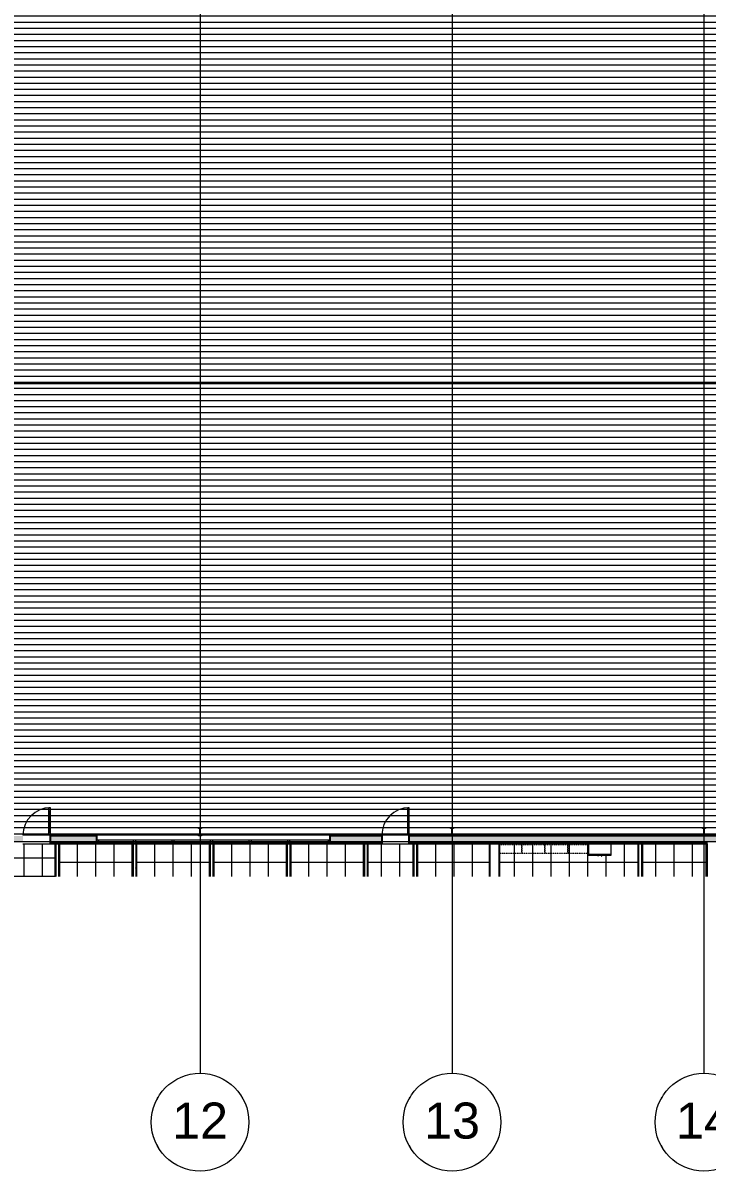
# Model space of a CAD drawing. Header units: inches. Extents: x -2518 to 4876, y -1127 to 1880.
# Drawn here: x 1138 to 2034, y -1127 to 376 of the extents above; entities that cross this region are included whole.
import ezdxf

# ---------------------------------------------------------------- set-up
doc = ezdxf.new("R2010")
doc.units = ezdxf.units.IN
doc.header["$MEASUREMENT"] = 0
doc.linetypes.add('Grid Line 1_2_', pattern=[0.875, 0.5, -0.125, 0.125, -0.125])
doc.linetypes.add('Overhead', pattern=[0.15625, 0.09375, -0.0625])
for name, color, linetype, lineweight in [('A-CLNG', 13, 'Continuous', 9), ('A-CLNG-PATT', 13, 'Continuous', 9), ('A-DOOR', 31, 'Continuous', 9), ('A-DOOR-GLAZ', 31, 'Continuous', 15), ('A-GLAZ-CURT', 52, 'Continuous', 9), ('A-GLAZ-CWMG', 51, 'Continuous', 9), ('A-ROOF-PATT', 132, 'Continuous', 9), ('A-WALL', 113, 'Continuous', 9), ('A-WALL-PATT', 111, 'Continuous', 25), ('I-FURN-PNLS', 30, 'Continuous', 9), ('I-WALL', 2, 'Continuous', 9), ('L-SITE-WALL', 31, 'Continuous', 9), ('Q-CASE', 31, 'Continuous', 9), ('S-COLS', 52, 'Continuous', 9), ('S-GRID', 1, 'Continuous', 9), ('S-GRID-IDEN', 1, 'Continuous', 9)]:
    doc.layers.add(name, color=color, linetype=linetype, lineweight=lineweight)
doc.styles.add('Arial', font='arial.ttf', dxfattribs={"height": 47.209581})
pattern_1 = [(0, (0, 0), (81.92, 20.48), [3.379, -58.061, 3.379, -58.061, -327.68]), (0, (0, 0), (81.92, 20.48), [-122.88, 3.379, -119.501, 3.379, -58.061, -143.36]), (0, (0, 0), (81.92, 20.48), [-307.2, 3.379, -37.581, 3.379, -99.021]), (120, (30.72, 10.24), (-58.6962, 60.7048), [3.379, -58.061, 3.379, -58.061, -327.68]), (120, (30.72, 10.24), (-58.6962, 60.7048), [-122.88, 3.379, -119.501, 3.379, -58.061, -143.36]), (120, (30.72, 10.24), (-58.6962, 60.7048), [-307.2, 3.379, -37.581, 3.379, -99.021]), (240, (40.96, 51.2), (-23.2238, -81.1848), [3.379, -58.061, 3.379, -58.061, -327.68]), (240, (40.96, 51.2), (-23.2238, -81.1848), [-122.88, 3.379, -119.501, 3.379, -58.061, -143.36]), (240, (40.96, 51.2), (-23.2238, -81.1848), [-307.2, 3.379, -37.581, 3.379, -99.021])]

# ---------------------------------------------------------------- blocks, each defined once
blk = doc.blocks.new('Single-Glass 1 - 36_ x 84_-598703-REFLECTED CEILING PLAN - WAREHOUSE')
at = {"layer": 'A-DOOR', "color": 10, "lineweight": 13}
for p, q in [((16, 37.625), (16, 41.625)), ((18, 41.625), (16, 41.625)), ((16, 37.625), (18, 37.625)), ((18, 37.625), (18, 41.625)), ((16, 9.625), (18, 9.625)), ((16, 5.625), (16, 9.625)), ((18, 5.625), (16, 5.625)), ((18, 5.625), (18, 9.625))]:
    blk.add_line(p, q, dxfattribs=at)
at = {"layer": 'A-DOOR', "color": 7}
for p, q in [((16, 9.625), (16, 37.625)), ((18, 9.625), (18, 37.625))]:
    blk.add_line(p, q, dxfattribs=at)
blk.add_arc((18, 5.625), 36, 90, 180, dxfattribs=at)
at = {"layer": 'A-DOOR-GLAZ', "color": 50}
blk.add_line((17, 37.625), (17, 9.625), dxfattribs=at)
blk = doc.blocks.new('System Panel - Glazed-552699-REFLECTED CEILING PLAN - WAREHOUSE')
at = {"layer": 'A-GLAZ-CURT', "color": 7}
for p, q in [((-22.9, -1.8), (-22.9, -0.8)), ((-22.9, -0.8), (22.9, -0.8)), ((22.9, -1.8), (-22.9, -1.8)), ((22.9, -0.8), (22.9, -1.8))]:
    blk.add_line(p, q, dxfattribs=at)
blk = doc.blocks.new('Rectangular Mullion - 2_5_ x 5_ rectangular-551377-REFLECTED CEILING PLAN - WAREHOUSE')
at = {"layer": 'A-GLAZ-CWMG', "color": 7}
for p, q in [((1487.7, -693.5), (1538.4, -693.5)), ((1488.8, -698.5), (1538.4, -698.5))]:
    blk.add_line(p, q, dxfattribs=at)
blk = doc.blocks.new('Rectangular Mullion - 2_5_ x 5_ rectangular-552638-REFLECTED CEILING PLAN - WAREHOUSE')
at = {"layer": 'A-GLAZ-CWMG', "color": 10, "lineweight": 13}
for p, q in [((0, 2.5), (-2.5, 2.5)), ((-2.5, 2.5), (-2.5, -2.5)), ((0, -2.5), (0, 2.5)), ((-2.5, -2.5), (0, -2.5))]:
    blk.add_line(p, q, dxfattribs=at)
blk = doc.blocks.new('Rectangular Mullion - 2_5_ x 5_ rectangular-552639-REFLECTED CEILING PLAN - WAREHOUSE')
at = {"layer": 'A-GLAZ-CWMG', "color": 10, "lineweight": 13}
for p, q in [((-2.5, 2.5), (0, 2.5)), ((-2.5, -2.5), (-2.5, 2.5)), ((0, 2.5), (0, -2.5)), ((0, -2.5), (-2.5, -2.5))]:
    blk.add_line(p, q, dxfattribs=at)
blk = doc.blocks.new('System Panel - Glazed-552889-REFLECTED CEILING PLAN - WAREHOUSE')
at = {"layer": 'A-GLAZ-CURT', "color": 7}
for p, q in [((-24, -1.75), (-24, -0.75)), ((-24, -0.75), (24, -0.75)), ((24, -1.75), (-24, -1.75)), ((24, -0.75), (24, -1.75))]:
    blk.add_line(p, q, dxfattribs=at)
blk = doc.blocks.new('System Panel - Glazed-552890-REFLECTED CEILING PLAN - WAREHOUSE')
at = {"layer": 'A-GLAZ-CURT', "color": 7}
for p, q in [((-8.2, -1.8), (-8.2, -0.7)), ((-8.2, -0.7), (8.2, -0.7)), ((8.2, -1.8), (-8.2, -1.8)), ((8.2, -0.7), (8.2, -1.8))]:
    blk.add_line(p, q, dxfattribs=at)
blk = doc.blocks.new('System Panel - Glazed-552643-REFLECTED CEILING PLAN - WAREHOUSE')
at = {"layer": 'A-GLAZ-CURT', "color": 7}
for p, q in [((-15.8, -1.8), (-15.8, -0.7)), ((-15.8, -0.7), (15.8, -0.7)), ((15.8, -1.8), (-15.8, -1.8)), ((15.8, -0.7), (15.8, -1.8))]:
    blk.add_line(p, q, dxfattribs=at)
blk = doc.blocks.new('System Panel - Glazed-552644-REFLECTED CEILING PLAN - WAREHOUSE')
at = {"layer": 'A-GLAZ-CURT', "color": 7}
for p, q in [((-25.4, -1.8), (-25.4, -0.7)), ((-25.4, -0.7), (25.4, -0.7)), ((25.4, -1.8), (-25.4, -1.8)), ((25.4, -0.7), (25.4, -1.8))]:
    blk.add_line(p, q, dxfattribs=at)
blk = doc.blocks.new('Rectangular Mullion - 2_5_ x 5_ rectangular-552885-REFLECTED CEILING PLAN - WAREHOUSE')
at = {"layer": 'A-GLAZ-CWMG', "color": 7}
for p, q in [((1285.7, -693.5), (1333.7, -693.5)), ((1286.8, -698.5), (1333.7, -698.5))]:
    blk.add_line(p, q, dxfattribs=at)
blk = doc.blocks.new('Rectangular Mullion - 2_5_ x 5_ rectangular-V1-REFLECTED CEILING PLAN - WAREHOUSE')
at = {"layer": 'A-GLAZ-CWMG', "color": 7}
for p, q in [((1336.2, -693.5), (1384.2, -693.5)), ((1336.2, -698.5), (1383, -698.5))]:
    blk.add_line(p, q, dxfattribs=at)
blk = doc.blocks.new('Rectangular Mullion - 2_5_ x 5_ rectangular-552886-REFLECTED CEILING PLAN - WAREHOUSE')
at = {"layer": 'A-GLAZ-CWMG', "color": 7}
for p, q in [((1437.2, -693.5), (1453.5, -693.5)), ((1437.2, -698.5), (1453.5, -698.5))]:
    blk.add_line(p, q, dxfattribs=at)
blk = doc.blocks.new('Rectangular Mullion - 2_5_ x 5_ rectangular-552003-REFLECTED CEILING PLAN - WAREHOUSE')
at = {"layer": 'A-GLAZ-CWMG', "color": 7}
for p, q in [((1453.5, -693.5), (1485.2, -693.5)), ((1453.5, -698.5), (1484, -698.5))]:
    blk.add_line(p, q, dxfattribs=at)
blk = doc.blocks.new('Rectangular Mullion - 2_5_ x 5_ rectangular-552636-REFLECTED CEILING PLAN - WAREHOUSE')
at = {"layer": 'A-GLAZ-CWMG', "color": 10, "lineweight": 13}
for p, q in [((1.25, 2.5), (-1.25, 2.5)), ((-1.25, 2.5), (-1.25, -2.5)), ((1.25, -2.5), (1.25, 2.5)), ((-1.25, -2.5), (1.25, -2.5))]:
    blk.add_line(p, q, dxfattribs=at)
blk = doc.blocks.new('Rectangular Mullion - 2_5_ x 5_ rectangular-552698-REFLECTED CEILING PLAN - WAREHOUSE')
at = {"layer": 'A-GLAZ-CWMG', "color": 7}
for p, q in [((1237.4, -693.5), (1283.2, -693.5)), ((1237.4, -698.5), (1282, -698.5))]:
    blk.add_line(p, q, dxfattribs=at)
blk = doc.blocks.new('Grid - Grid Head - Circle-50561-REFLECTED CEILING PLAN - WAREHOUSE')
at = {"layer": 'S-GRID-IDEN', "color": 7}
blk.add_circle((0, 0), 0.25, dxfattribs=at)
blk = doc.blocks.new('Open Source Metal Building_Exterior_rvt-1-REFLECTED CEILING PLAN - WAREHOUSE')
at = {"layer": 'A-ROOF-PATT'}
h = blk.add_hatch(dxfattribs=at)
h.set_pattern_fill('FP_18', style=0, pattern_type=2)
h.set_pattern_definition([(180, (-24239.079, 22238.233), (1e-15, 7.993), [])])
h.paths.add_polyline_path([(4343.6, -687.7), (4343.6, 503.5), (-2262.9, 503.5), (-2262.9, -325.3), (-1895.7, -325.3), (-1895.7, -687.7), (380.2, -687.7), (380.2, -679.3), (380, -678.9), (379.7, -678.7), (378.3, -678.7), (378.3, -678.5), (382.3, -678.5), (382.3, -678.7), (381, -678.7), (380.6, -678.9), (380.4, -679.3), (380.4, -687.7), (710.2, -687.7), (710.2, -679.3), (710, -678.9), (709.7, -678.7), (708.3, -678.7), (708.3, -678.5), (712.3, -678.5), (712.3, -678.7), (711, -678.7), (710.6, -678.9), (710.4, -679.3), (710.4, -687.7), (760.6, -687.7), (760.6, -200.8), (1118.4, -200.8), (1118.4, -448.8), (1039.4, -448.8), (1039.4, -571.6), (1118.4, -571.6), (1118.4, -687.7), (1370.2, -687.7), (1370.2, -679.3), (1370, -678.9), (1369.7, -678.7), (1368.3, -678.7), (1368.3, -678.5), (1372.3, -678.5), (1372.3, -678.7), (1371, -678.7), (1370.6, -678.9), (1370.4, -679.3), (1370.4, -687.7), (1700.2, -687.7), (1700.2, -679.3), (1700, -678.9), (1699.7, -678.7), (1698.3, -678.7), (1698.3, -678.5), (1702.3, -678.5), (1702.3, -678.7), (1701, -678.7), (1700.6, -678.9), (1700.4, -679.3), (1700.4, -687.7), (2030.2, -687.7), (2030.2, -679.3), (2030, -678.9), (2029.7, -678.7), (2028.3, -678.7), (2028.3, -678.5), (2032.3, -678.5), (2032.3, -678.7), (2031, -678.7), (2030.6, -678.9), (2030.4, -679.3), (2030.4, -687.7), (2852.2, -687.7)], flags=0)
h.paths.add_polyline_path([(765.4, -687.7), (1040.2, -687.7), (1040.2, -679.3), (1040, -678.9), (1039.7, -678.7), (1038.3, -678.7), (1038.3, -678.5), (1042.3, -678.5), (1042.3, -678.7), (1041, -678.7), (1040.6, -678.9), (1040.4, -679.3), (1040.4, -687.7), (1113.6, -687.7), (1113.6, -675.6), (765.4, -675.6)], flags=0)
h.paths.add_polyline_path([(-2102.4, -687.7), (-2102.4, -330.1), (-2262.9, -330.1), (-2262.9, -687.7)], flags=0)
h.paths.add_polyline_path([(764.7, -675.6), (765.4, -675.6), (765.4, -675), (764.7, -675)], flags=0)
h.paths.add_polyline_path([(887, -639.1), (887, -636.7), (882.3, -636.7), (882.3, -639.1), (886.4, -639.1)], flags=0)
h.paths.add_polyline_path([(765.4, -576.3), (826.9, -576.3), (826.9, -571.6), (765.4, -571.6)], flags=0)
h.paths.add_polyline_path([(821.3, -448.8), (826.9, -448.8), (826.9, -444.1), (765.4, -444.1), (765.4, -448.8)], flags=0)
h.paths.add_polyline_path([(1035.4, -383.7), (1035.4, -381.3), (1030.6, -381.3), (1030.6, -383.7), (1034.7, -383.7)], flags=0)
h.paths.add_polyline_path([(862.3, -383.7), (867, -383.7), (867, -349.6), (862.3, -349.6), (862.3, -355.2)], flags=0)
h = blk.add_hatch(dxfattribs=at)
h.set_pattern_fill('FP_16', style=0, pattern_type=2)
h.set_pattern_definition([(180, (-24239.079, 21231.977), (1e-15, 7.993), [])])
h.paths.add_polyline_path([(384.1, -741.5), (622.8, -741.5), (622.8, -699), (384.1, -699)], flags=0)
h.paths.add_polyline_path([(753.6, -741.5), (898, -741.5), (898, -699), (714.1, -699), (714.1, -741.5)], flags=0)
h.paths.add_polyline_path([(627.6, -741.5), (706.6, -741.5), (706.6, -699), (627.6, -699)], flags=0)
h.paths.add_polyline_path([(1944.6, -699.6), (1945.2, -699.6), (1945.2, -699), (1944.6, -699), (1944.6, -699.4)], flags=0)
at = {"layer": 'A-WALL-PATT', "lineweight": 9}
h = blk.add_hatch(dxfattribs=at)
h.set_pattern_fill('FP_14', color=8, style=0, pattern_type=2)
h.set_pattern_definition([(161.57, (1.28, 1.28), (-10.2404037, -0.0005683), [0, -72.858, 8.09, 0]), (18.43, (-1.28, 1.28), (-10.2404037, 0.0005683), [0, -72.858, 8.09, 0]), (108.43, (1.28, 1.28), (5.118465, -25.601926), [24.282, -56.666]), (71.57, (-1.28, 1.28), (5.118465, 25.601926), [24.282, -56.666])])
h.paths.add_polyline_path([(4352.3, -696.5), (4352.3, -688.5), (1644.4, -688.5), (1644.4, -696.5), (2852.2, -696.5)], flags=0)
h.paths.add_polyline_path([(-2262.9, -696.5), (385.6, -696.5), (385.6, -688.5), (-2263.7, -688.5), (-2263.7, -696.5)], flags=0)
h.paths.add_polyline_path([(1608.4, -696.5), (1608.4, -688.5), (1540.9, -688.5), (1540.9, -696.5)], flags=0)
h.paths.add_polyline_path([(421.6, -696.5), (1138.4, -696.5), (1138.4, -688.5), (421.6, -688.5)], flags=0)
h.paths.add_polyline_path([(1234.9, -696.5), (1234.9, -688.5), (1174.4, -688.5), (1174.4, -696.5), (1227.5, -696.5)], flags=0)
h = blk.add_hatch(dxfattribs=at)
h.set_pattern_fill('FP_15', style=0, pattern_type=2)
h.set_pattern_definition([(0, (0, 0), (0, 30.216), []), (90, (0, 0), (-30.216, 2e-15), [])])
h.paths.add_polyline_path([(956.7, -697.5), (1138.4, -697.5), (1138.4, -696.5), (421.6, -696.5), (421.6, -697.5), (889, -697.5)], flags=0)
h.paths.add_polyline_path([(4353.3, -697.5), (4353.3, -696.5), (2042.3, -696.5), (2042.3, -697.5), (2852.2, -697.5)], flags=0)
h.paths.add_polyline_path([(-2271.7, -697.5), (368.3, -697.5), (368.3, -696.5), (-2271.7, -696.5)], flags=0)
h.paths.add_polyline_path([(2034.3, -697.5), (2034.3, -696.5), (1644.4, -696.5), (1644.4, -697.5), (2033.6, -697.5)], flags=0)
h.paths.add_polyline_path([(1608.4, -697.5), (1608.4, -696.5), (1540.9, -696.5), (1540.9, -697.5)], flags=0)
h.paths.add_polyline_path([(1234.9, -697.5), (1234.9, -696.5), (1174.4, -696.5), (1174.4, -697.5), (1227.5, -697.5)], flags=0)
h.paths.add_polyline_path([(376.3, -697.5), (385.6, -697.5), (385.6, -696.5), (376.3, -696.5)], flags=0)
at = {"layer": 'S-COLS'}
h = blk.add_hatch(dxfattribs=at)
h.set_pattern_fill('FP_17', color=256, style=0, pattern_type=2)
h.set_pattern_definition([(45, (0, 0), (-25.3427, 25.3427), []), (45, (0, 38.4), (-25.3427, 25.3427), [])])
h.paths.add_polyline_path([(1702.3, -688.5), (1702.3, -688.2), (1701, -688.2), (1700.6, -688), (1700.4, -687.7), (1700.4, -679.3), (1700.6, -678.9), (1701, -678.7), (1702.3, -678.7), (1702.3, -678.5), (1698.3, -678.5), (1698.3, -678.7), (1699.7, -678.7), (1700, -678.9), (1700.2, -679.3), (1700.2, -687.7), (1700, -688), (1699.7, -688.2), (1698.3, -688.2), (1698.3, -688.5)], flags=0)
at = {"layer": 'A-WALL', "color": 7}
for p, q in [((1174.4, -688.5), (1234.9, -688.5)), ((1540.9, -688.5), (1608.4, -688.5)), ((1644.4, -688.5), (4344.3, -688.5)), ((1174.4, -696.5), (1234.9, -696.5)), ((1174.4, -697.5), (1234.9, -697.5)), ((1540.9, -696.5), (1608.4, -696.5)), ((1540.9, -697.5), (1608.4, -697.5)), ((1644.4, -696.5), (2034.3, -696.5)), ((1644.4, -697.5), (2033.6, -697.5)), ((2033.6, -697.5), (2034.3, -697.5)), ((2033.6, -699), (2033.6, -697.5)), ((2034.3, -697.5), (2033.6, -697.5)), ((2034.3, -697.5), (2034.3, -696.5)), ((2034.3, -699), (2034.3, -697.5)), ((2034.3, -699), (2034.3, -741.5))]:
    blk.add_line(p, q, dxfattribs=at)
at = {"layer": 'L-SITE-WALL', "color": 7}
for p, q in [((1174.4, -687.7), (1138.4, -687.7)), ((1370.2, -687.7), (1234.9, -687.7)), ((1540.9, -687.7), (1370.4, -687.7)), ((1644.4, -687.7), (1608.4, -687.7)), ((1138.4, -699), (1174.4, -699)), ((1234.9, -699), (1282, -699)), ((1286.8, -699), (1383, -699)), ((1387.8, -699), (1484, -699)), ((1488.8, -699), (1540.9, -699)), ((1608.4, -699), (1644.4, -699))]:
    blk.add_line(p, q, dxfattribs=at)
at = {"layer": 'L-SITE-WALL', "color": 250, "lineweight": 25}
for p, q in [((1174.4, -699), (1174.4, -687.7)), ((1174.4, -687.7), (1234.9, -687.7)), ((1234.9, -687.7), (1234.9, -699)), ((1540.9, -699), (1540.9, -687.7)), ((1540.9, -687.7), (1608.4, -687.7)), ((1608.4, -687.7), (1608.4, -699)), ((1644.4, -699), (1644.4, -687.7)), ((1644.4, -687.7), (4343.6, -687.7)), ((1234.9, -699), (1174.4, -699)), ((1608.4, -699), (1540.9, -699)), ((1878.9, -699), (1644.4, -699)), ((2033.6, -699), (1908.9, -699)), ((2033.6, -741.5), (2033.6, -699))]:
    blk.add_line(p, q, dxfattribs=at)
at = {"layer": 'S-COLS', "color": 50, "lineweight": 15}
for p, q in [((1368.3, -678.7), (1368.3, -678.5)), ((1368.3, -678.5), (1372.3, -678.5)), ((1369.7, -678.7), (1368.3, -678.7)), ((1368.3, -688.2), (1369.7, -688.2)), ((1368.3, -688.5), (1368.3, -688.2)), ((1372.3, -688.5), (1368.3, -688.5)), ((1370.2, -687.7), (1370.2, -679.3)), ((1370.4, -679.3), (1370.4, -687.7)), ((1372.3, -678.7), (1371, -678.7)), ((1371, -688.2), (1372.3, -688.2)), ((1372.3, -678.5), (1372.3, -678.7)), ((1372.3, -688.2), (1372.3, -688.5)), ((1698.3, -678.7), (1698.3, -678.5)), ((1698.3, -678.5), (1702.3, -678.5)), ((1699.7, -678.7), (1698.3, -678.7)), ((1698.3, -688.2), (1699.7, -688.2)), ((1698.3, -688.5), (1698.3, -688.2)), ((1702.3, -688.5), (1698.3, -688.5)), ((1700.2, -687.7), (1700.2, -679.3)), ((1700.4, -679.3), (1700.4, -687.7)), ((1702.3, -678.7), (1701, -678.7)), ((1701, -688.2), (1702.3, -688.2)), ((1702.3, -678.5), (1702.3, -678.7)), ((1702.3, -688.2), (1702.3, -688.5)), ((2028.3, -678.7), (2028.3, -678.5)), ((2028.3, -678.5), (2032.3, -678.5)), ((2029.7, -678.7), (2028.3, -678.7)), ((2028.3, -688.2), (2029.7, -688.2)), ((2028.3, -688.5), (2028.3, -688.2)), ((2032.3, -688.5), (2028.3, -688.5)), ((2030.2, -687.7), (2030.2, -679.3)), ((2030.4, -679.3), (2030.4, -687.7)), ((2032.3, -678.7), (2031, -678.7)), ((2031, -688.2), (2032.3, -688.2)), ((2032.3, -678.5), (2032.3, -678.7)), ((2032.3, -688.2), (2032.3, -688.5))]:
    blk.add_line(p, q, dxfattribs=at)
for centre, start, end in [((1369.7, -679.3), 0, 90), ((1369.7, -687.7), 270, 0), ((1371, -679.3), 90, 180), ((1371, -687.7), 180, 270), ((1699.7, -679.3), 0, 90), ((1699.7, -687.7), 270, 0), ((1701, -679.3), 90, 180), ((1701, -687.7), 180, 270), ((2029.7, -679.3), 0, 90), ((2029.7, -687.7), 270, 0), ((2031, -679.3), 90, 180), ((2031, -687.7), 180, 270)]:
    blk.add_arc(centre, 0.543, start, end, dxfattribs=at)
at = {"layer": 'S-GRID', "linetype": 'Grid Line 1_2_'}
for p, q in [((1370.3, 1879.9), (1370.3, -999.5)), ((1700.3, 1879.9), (1700.3, -999.5)), ((2030.3, 1879.9), (2030.3, -999.5)), ((4876.3, -96.5), (-2389.5, -96.5)), ((4876.3, -696.5), (-2389.5, -696.5))]:
    blk.add_line(p, q, dxfattribs=at)
at = {"lineweight": 9}
for name, p in [('Single-Glass 1 - 36_ x 84_-598703-REFLECTED CEILING PLAN - WAREHOUSE', (1156.4, -693.3)), ('Single-Glass 1 - 36_ x 84_-598703-REFLECTED CEILING PLAN - WAREHOUSE', (1626.4, -693.3)), ('Rectangular Mullion - 2_5_ x 5_ rectangular-552698-REFLECTED CEILING PLAN - WAREHOUSE', (0, 0)), ('System Panel - Glazed-552699-REFLECTED CEILING PLAN - WAREHOUSE', (1260.3, -696)), ('Rectangular Mullion - 2_5_ x 5_ rectangular-552885-REFLECTED CEILING PLAN - WAREHOUSE', (0, 0)), ('System Panel - Glazed-552889-REFLECTED CEILING PLAN - WAREHOUSE', (1309.7, -696)), ('Rectangular Mullion - 2_5_ x 5_ rectangular-V1-REFLECTED CEILING PLAN - WAREHOUSE', (0, 0)), ('System Panel - Glazed-552889-REFLECTED CEILING PLAN - WAREHOUSE', (1360.2, -696)), ('Rectangular Mullion - 2_5_ x 5_ rectangular-552885-REFLECTED CEILING PLAN - WAREHOUSE', (101, 0)), ('System Panel - Glazed-552889-REFLECTED CEILING PLAN - WAREHOUSE', (1410.7, -696)), ('Rectangular Mullion - 2_5_ x 5_ rectangular-552886-REFLECTED CEILING PLAN - WAREHOUSE', (0, 0)), ('System Panel - Glazed-552890-REFLECTED CEILING PLAN - WAREHOUSE', (1445.3, -696)), ('Rectangular Mullion - 2_5_ x 5_ rectangular-552003-REFLECTED CEILING PLAN - WAREHOUSE', (0, 0)), ('System Panel - Glazed-552643-REFLECTED CEILING PLAN - WAREHOUSE', (1469.3, -696)), ('Rectangular Mullion - 2_5_ x 5_ rectangular-551377-REFLECTED CEILING PLAN - WAREHOUSE', (0, 0)), ('System Panel - Glazed-552644-REFLECTED CEILING PLAN - WAREHOUSE', (1513, -696))]:
    blk.add_blockref(name, p, dxfattribs=at)
at = {"lineweight": 9, "rotation": 180}
blk.add_blockref('Rectangular Mullion - 2_5_ x 5_ rectangular-552639-REFLECTED CEILING PLAN - WAREHOUSE', (1234.9, -696), dxfattribs=at)
at = {"lineweight": 9, "extrusion": (0, 0, -1), "rotation": 180}
for name, p in [('Rectangular Mullion - 2_5_ x 5_ rectangular-552636-REFLECTED CEILING PLAN - WAREHOUSE', (-1284.4, -696)), ('Rectangular Mullion - 2_5_ x 5_ rectangular-552636-REFLECTED CEILING PLAN - WAREHOUSE', (-1334.9, -696)), ('Rectangular Mullion - 2_5_ x 5_ rectangular-552636-REFLECTED CEILING PLAN - WAREHOUSE', (-1385.4, -696)), ('Rectangular Mullion - 2_5_ x 5_ rectangular-552636-REFLECTED CEILING PLAN - WAREHOUSE', (-1435.9, -696)), ('Rectangular Mullion - 2_5_ x 5_ rectangular-552636-REFLECTED CEILING PLAN - WAREHOUSE', (-1486.4, -696)), ('Rectangular Mullion - 2_5_ x 5_ rectangular-552638-REFLECTED CEILING PLAN - WAREHOUSE', (-1540.9, -696))]:
    blk.add_blockref(name, p, dxfattribs=at)
at = {"layer": 'S-GRID-IDEN', "char_height": 47.21, "width": 87.552, "attachment_point": 2, "line_spacing_factor": 0.938532, "style": 'Arial', "bg_fill": 3, "box_fill_scale": 1.25, "bg_fill_color": 0, "bg_fill_transparency": 0}
for s, insert in [('12', (1370.3, -1037.8)), ('13', (1700.3, -1037.8)), ('14', (2030.3, -1037.8))]:
    blk.add_mtext(s, dxfattribs=dict(at, insert=insert))
at = {"color": 90, "lineweight": 5, "xscale": 255.9999999999999, "yscale": 255.9999999999999, "zscale": 255.9999999999999, "rotation": 180}
for p in [(1370.3, -1063.5), (1700.3, -1063.5), (2030.3, -1063.5)]:
    blk.add_blockref('Grid - Grid Head - Circle-50561-REFLECTED CEILING PLAN - WAREHOUSE', p, dxfattribs=at)
blk = doc.blocks.new('293304 - 293304 2-686364-REFLECTED CEILING PLAN - WAREHOUSE')
at = {"layer": 'I-FURN-PNLS'}
blk.add_line((0.9, -14.1), (0.9, -13.4), dxfattribs=at)
at = {"layer": 'Q-CASE'}
for p, q in [((15.9, 0.6), (-14.1, 0.6)), ((-14.1, 0.6), (-14.1, -14.1)), ((-14.1, 0.6), (-14.1, -13.4)), ((-14.1, 0.6), (15.9, 0.6)), ((15.9, -14.1), (15.9, 0.6)), ((15.9, -13.4), (15.9, 0.6)), ((15.9, -13.4), (-14.1, -13.4)), ((-14.1, -14.1), (15.9, -14.1)), ((-1.5, -14.1), (-1.5, -15.2)), ((-1.2, -15.1), (-1.2, -14.1)), ((3, -15.1), (3, -14.1)), ((3.3, -14.1), (3.3, -15.2))]:
    blk.add_line(p, q, dxfattribs=at)
for centre, start, end in [((-1.3, -15.2), 180, 5.5918), ((3.2, -15.2), 174.4082, 0)]:
    blk.add_arc(centre, 0.188, start, end, dxfattribs=at)
blk = doc.blocks.new('Upper Cabinet-Double Door-Wall - 27_ x 36_H-702586-REFLECTED CEILING PLAN - WAREHOUSE')
at = {"layer": 'Q-CASE', "linetype": 'Overhead'}
for p, q in [((-12.3, 0.3), (-12.3, 12.3)), ((-12.3, 12.3), (14.7, 12.3)), ((14.7, 0.3), (-12.3, 0.3)), ((14.7, 12.3), (14.7, 0.3))]:
    blk.add_line(p, q, dxfattribs=at)
blk = doc.blocks.new('Upper Cabinet-Double Door-Wall - 30_ x 36_H-702469-REFLECTED CEILING PLAN - WAREHOUSE')
at = {"layer": 'Q-CASE', "linetype": 'Overhead'}
for p, q in [((-13.8, 0.3), (-13.8, 12.3)), ((-13.8, 12.3), (16.2, 12.3)), ((16.2, 0.3), (-13.8, 0.3)), ((16.2, 12.3), (16.2, 0.3))]:
    blk.add_line(p, q, dxfattribs=at)

msp = doc.modelspace()

# ---------------------------------------------------------------- hatches: boundary and pattern name
at = {"layer": 'A-CLNG-PATT'}
h = msp.add_hatch(dxfattribs=at)
h.set_pattern_fill('FP_9', color=256, style=0, pattern_type=2)
h.set_pattern_definition([(0, (1068.12, -837.293), (0, -24), []), (270, (1068.12, -837.293), (-24, -1e-15), [])])
h.paths.add_polyline_path([(1116, -741.5), (1116, -699), (902.8, -699), (902.8, -741.5), (1092.1, -741.5)], flags=0)
h.paths.add_polyline_path([(1174.4, -741.5), (1181, -741.5), (1181, -699), (1120.8, -699), (1120.8, -741.5), (1159.8, -741.5)], flags=0)
h = msp.add_hatch(dxfattribs=at)
h.set_pattern_fill('FP_10', color=256, style=0, pattern_type=2)
h.set_pattern_definition([(270, (1233.903, -747.063), (-24, -1e-15), []), (180, (1233.903, -747.063), (3e-15, 24), [])])
h.paths.add_polyline_path([(1227.5, -741.5), (1282, -741.5), (1282, -699), (1185.8, -699), (1185.8, -741.5)], flags=0)
h = msp.add_hatch(dxfattribs=at)
h.set_pattern_fill('FP_2', color=256, style=0, pattern_type=2)
h.set_pattern_definition([(90, (1334.903, -747.063), (24, -1e-15), []), (0, (1334.903, -747.063), (0, -24), [])])
h.paths.add_polyline_path([(1362.9, -741.5), (1383, -741.5), (1383, -699), (1286.8, -699), (1286.8, -741.5)], flags=0)
h = msp.add_hatch(dxfattribs=at)
h.set_pattern_fill('FP_3', color=256, style=0, pattern_type=2)
h.set_pattern_definition([(90, (1435.903, -747.063), (24, -1e-15), []), (0, (1435.903, -747.063), (0, -24), [])])
h.paths.add_polyline_path([(1387.8, -741.5), (1484, -741.5), (1484, -699), (1387.8, -699)], flags=0)
h = msp.add_hatch(dxfattribs=at)
h.set_pattern_fill('FP_4', color=256, style=0, pattern_type=2)
h.set_pattern_definition([(270, (1536.903, -747.063), (-24, -1e-15), []), (180, (1536.903, -747.063), (3e-15, 24), [])])
h.paths.add_polyline_path([(1585, -741.5), (1585, -699), (1488.8, -699), (1488.8, -741.5), (1540.9, -741.5)], flags=0)
h = msp.add_hatch(dxfattribs=at)
h.set_pattern_fill('FP_5', color=256, style=0, pattern_type=2)
h.set_pattern_definition([(90, (1631.903, -747.063), (24, -1e-15), []), (0, (1631.903, -747.063), (0, -24), [])])
h.paths.add_polyline_path([(1650, -741.5), (1650, -699), (1589.8, -699), (1589.8, -741.5), (1644.4, -741.5)], flags=0)
h = msp.add_hatch(dxfattribs=at)
h.set_pattern_fill('FP_6', color=256, style=0, pattern_type=2)
h.set_pattern_definition([(0, (1703.286, -747.063), (0, -24), []), (270, (1703.286, -747.063), (-24, -1e-15), [])])
h.paths.add_polyline_path([(1749.9, -741.5), (1749.9, -699), (1654.8, -699), (1654.8, -741.5)], flags=0)
h = msp.add_hatch(dxfattribs=at)
h.set_pattern_fill('FP_7', color=256, style=0, pattern_type=2)
h.set_pattern_definition([(0, (1854.053, -747.063), (0, -24), []), (270, (1854.053, -747.063), (-24, -1e-15), [])])
h.paths.add_polyline_path([(1904.4, -741.5), (1944.6, -741.5), (1944.6, -699), (1908.9, -699), (1908.9, -713.7), (1878.9, -713.7), (1878.9, -699), (1761.9, -699), (1761.9, -741.5), (1878.9, -741.5)], flags=0)
h = msp.add_hatch(dxfattribs=at)
h.set_pattern_fill('FP_8', color=256, style=0, pattern_type=2)
h.set_pattern_definition([(270, (2015.437, -771.125), (-24, -1e-15), []), (180, (2015.437, -771.125), (3e-15, 24), [])])
h.paths.add_polyline_path([(1949.3, -741.5), (2033.6, -741.5), (2033.6, -699), (1949.3, -699)], flags=0)
at = {"layer": 'A-WALL-PATT', "lineweight": 9}
h = msp.add_hatch(dxfattribs=at)
h.set_pattern_fill('FP_1', color=256, style=0, pattern_type=2)
h.set_pattern_definition(pattern_1)
h.paths.add_polyline_path([(1185.8, -741.5), (1185.8, -696.5), (1185.2, -696.5), (1185.2, -741.5)], flags=0)
h = msp.add_hatch(dxfattribs=at)
h.set_pattern_fill('FP_1', color=256, style=0, pattern_type=2)
h.set_pattern_definition(pattern_1)
h.paths.add_polyline_path([(1286.8, -741.5), (1286.8, -698.5), (1286.2, -698.5), (1286.2, -741.5)], flags=0)
h = msp.add_hatch(dxfattribs=at)
h.set_pattern_fill('FP_1', color=256, style=0, pattern_type=2)
h.set_pattern_definition(pattern_1)
h.paths.add_polyline_path([(1387.8, -741.5), (1387.8, -698.5), (1387.2, -698.5), (1387.2, -741.5)], flags=0)
h = msp.add_hatch(dxfattribs=at)
h.set_pattern_fill('FP_1', color=256, style=0, pattern_type=2)
h.set_pattern_definition(pattern_1)
h.paths.add_polyline_path([(1585.7, -741.5), (1585.7, -696.5), (1585, -696.5), (1585, -741.5), (1585.4, -741.5)], flags=0)
h = msp.add_hatch(dxfattribs=at)
h.set_pattern_fill('FP_1', color=256, style=0, pattern_type=2)
h.set_pattern_definition(pattern_1)
h.paths.add_polyline_path([(1589.8, -741.5), (1589.8, -696.5), (1589.2, -696.5), (1589.2, -741.5), (1589.5, -741.5)], flags=0)
h = msp.add_hatch(dxfattribs=at)
h.set_pattern_fill('FP_1', color=256, style=0, pattern_type=2)
h.set_pattern_definition(pattern_1)
h.paths.add_polyline_path([(1949.3, -741.5), (1949.3, -696.5), (1948.7, -696.5), (1948.7, -741.5), (1949.2, -741.5)], flags=0)

# ---------------------------------------------------------------- linework, layer by layer
at = {"layer": 'A-CLNG'}
msp.add_line((1944.6, -699), (1944.6, -699.6), dxfattribs=at)
at = {"layer": 'A-WALL'}
for p, q in [((1181.7, -741.5), (1181.7, -696.5)), ((1185.2, -741.5), (1185.2, -696.5)), ((1282.7, -698.5), (1282.7, -741.5)), ((1286.2, -698.5), (1286.2, -741.5)), ((1383.7, -698.5), (1383.7, -741.5)), ((1387.2, -698.5), (1387.2, -741.5)), ((1484.7, -741.5), (1484.7, -698.5)), ((1488.2, -741.5), (1488.2, -698.5)), ((1585.7, -696.5), (1585.7, -741.5)), ((1589.2, -696.5), (1589.2, -741.5)), ((1650.7, -741.5), (1650.7, -696.5)), ((1654.2, -741.5), (1654.2, -696.5)), ((1945.2, -741.5), (1945.2, -696.5)), ((1948.7, -741.5), (1948.7, -696.5))]:
    msp.add_line(p, q, dxfattribs=at)
at = {"layer": 'A-WALL', "lineweight": 25}
for p, q in [((1749.9, -741.5), (1749.9, -696.5)), ((1749.9, -696.5), (1761.9, -696.5)), ((1761.9, -696.5), (1761.9, -699)), ((1761.9, -699.6), (1761.9, -741.5))]:
    msp.add_line(p, q, dxfattribs=at)
at = {"layer": 'I-WALL', "lineweight": 25}
for p, q in [((1181, -741.5), (1181, -696.5)), ((1181, -696.5), (1185.8, -696.5)), ((1185.8, -696.5), (1185.8, -741.5)), ((1282, -741.5), (1282, -698.5)), ((1282, -698.5), (1286.8, -698.5)), ((1286.8, -698.5), (1286.8, -741.5)), ((1383, -741.5), (1383, -698.5)), ((1383, -698.5), (1387.8, -698.5)), ((1387.8, -698.5), (1387.8, -741.5)), ((1484, -741.5), (1484, -698.5)), ((1484, -698.5), (1488.8, -698.5)), ((1488.8, -698.5), (1488.8, -741.5)), ((1585, -741.5), (1585, -696.5)), ((1585, -696.5), (1589.8, -696.5)), ((1589.8, -696.5), (1589.8, -741.5)), ((1650, -741.5), (1650, -696.5)), ((1650, -696.5), (1654.8, -696.5)), ((1654.8, -696.5), (1654.8, -741.5)), ((1944.6, -699), (1944.6, -696.5)), ((1944.6, -696.5), (1949.3, -696.5)), ((1944.6, -741.5), (1944.6, -699.6)), ((1949.3, -696.5), (1949.3, -741.5))]:
    msp.add_line(p, q, dxfattribs=at)

# ---------------------------------------------------------------- block references
at = {"layer": 'Q-CASE', "rotation": 180}
for name, p in [('Upper Cabinet-Double Door-Wall - 30_ x 36_H-702469-REFLECTED CEILING PLAN - WAREHOUSE', (1778.1, -699.3)), ('Upper Cabinet-Double Door-Wall - 30_ x 36_H-702469-REFLECTED CEILING PLAN - WAREHOUSE', (1808.1, -699.3)), ('Upper Cabinet-Double Door-Wall - 30_ x 36_H-702469-REFLECTED CEILING PLAN - WAREHOUSE', (1838.1, -699.3)), ('Upper Cabinet-Double Door-Wall - 27_ x 36_H-702586-REFLECTED CEILING PLAN - WAREHOUSE', (1866.6, -699.3))]:
    msp.add_blockref(name, p, dxfattribs=at)
at = {"layer": 'Q-CASE'}
msp.add_blockref('293304 - 293304 2-686364-REFLECTED CEILING PLAN - WAREHOUSE', (1893, -699.6), dxfattribs=at)

# ---------------------------------------------------------------- next in the draw order: block references
at = {"lineweight": 5}
msp.add_blockref('Open Source Metal Building_Exterior_rvt-1-REFLECTED CEILING PLAN - WAREHOUSE', (0, 0), dxfattribs=at)

doc.saveas('drawing.dxf')
